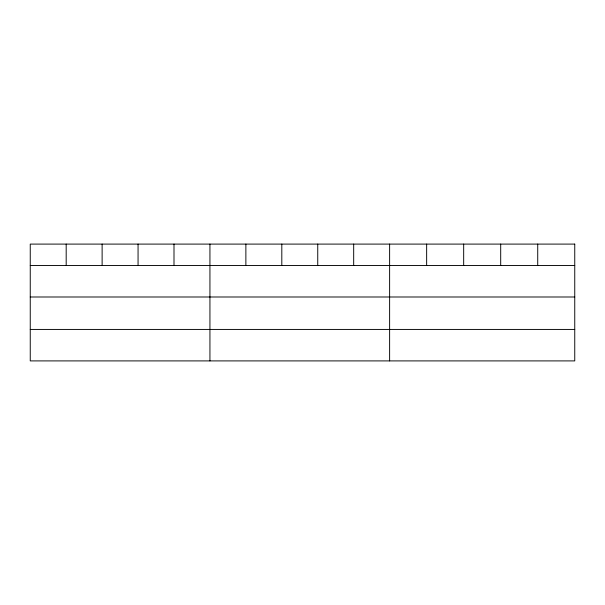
<?xml version="1.0" encoding="UTF-8"?>
<svg xmlns="http://www.w3.org/2000/svg" width="605" height="605" viewBox="0 0 605 605"><rect width="100%" height="100%" fill="white"/><g stroke="black" fill="none" stroke-linecap="round" stroke-linejoin="round"><path stroke-width="0.91" d="M30.25 265.519L574.75 265.519M30.25 296.995L574.75 296.995M30.25 329.43L574.75 329.43M537.724 244.095L537.724 265.519M500.698 244.095L500.698 265.519M463.672 244.095L463.672 265.519M426.646 244.095L426.646 265.519M389.62 244.095L389.62 360.905M353.683 244.095L353.683 265.519M317.746 244.095L317.746 265.519M281.809 244.095L281.809 265.519M245.872 244.095L245.872 265.519M209.935 244.095L209.935 360.905M173.998 244.095L173.998 265.519M138.061 244.095L138.061 265.519M102.124 244.095L102.124 265.519M66.187 244.095L66.187 265.519M574.75 244.095L30.25 244.095L30.25 360.905L574.75 360.905L574.75 244.095"/></g></svg>
